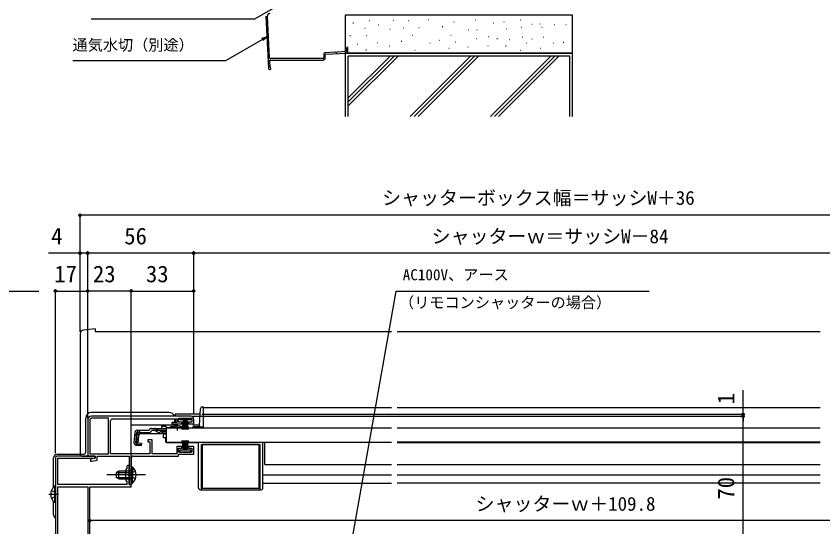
# Model space of a CAD drawing. Units: millimetres, scale not verified. Extents: x -525 to 525, y -783 to 778.
# Drawn here: x -276.8 to 149.1, y -492.1 to -222.7 of the extents above; entities that cross this region are included whole.
import ezdxf
from ezdxf.enums import TextEntityAlignment as Align

# ---------------------------------------------------------------- set-up
doc = ezdxf.new("R2010")
doc.units = ezdxf.units.MM
doc.header["$LTSCALE"] = 4
for name, color, linetype in [('0-2_YKK_11', 7, 'Continuous'), ('0-4_YKK_12', 2, 'Continuous'), ('0-5_YKK_13', 4, 'Continuous'), ('0-7_YKK_D', 6, 'Continuous'), ('0-9_YSS_K', 3, 'Continuous'), ('0-A_YSS_KE', 3, 'Continuous')]:
    doc.layers.add(name, color=color, linetype=linetype)
doc.styles.add('ＭＳ ゴシック', font='')
doc.styles.get('ＭＳ ゴシック').set_extended_font_data('MS Gothic')

msp = doc.modelspace()

# ---------------------------------------------------------------- linework, layer by layer
at = {"layer": '0-2_YKK_11'}
msp.add_line((-184.5, -433.7), (-237, -433.7), dxfattribs=at)
for points in [[(-239, -435.7), (-239, -454.7), (-235, -454.7), (-235, -455.9), (-237.5, -456.4), (-237.5, -457.4), (-236.891, -457.4), (-234, -456.822), (-234, -454.7), (-217.1, -454.7), (-217.1, -469.7), (-215.9, -469.7), (-215.9, -465.158), (-216.02, -464.975), (-216.02, -464.425), (-215.9, -464.242), (-215.9, -455.7)], [(-237.9, -435.7), (-237.9, -453.6), (-228, -453.6)], [(-228, -453.6), (-228, -434.8), (-237, -434.8)], [(-214.9, -454.7), (-191, -454.7), (-191, -453.7), (-183, -453.7), (-183, -449.6), (-185.75, -449.6), (-185.75, -450.5), (-184, -450.5), (-184, -452.6), (-191, -452.6), (-191, -450.5), (-189.25, -450.5), (-189.25, -449.6), (-192, -449.6), (-192, -453.6), (-205, -453.6), (-205, -446.2), (-207.2, -446.2), (-207.2, -447.2), (-206.2, -447.2), (-206.2, -453.5), (-226.9, -453.5), (-226.9, -436.1)], [(-225.9, -435.1), (-192, -435.1), (-192, -437), (-194.5, -437), (-194.5, -437.8), (-189.25, -437.8), (-189.25, -436.9), (-191, -436.9), (-191, -434.8), (-184, -434.8), (-184, -436.9), (-185.75, -436.9), (-185.75, -437.8), (-183, -437.8), (-183, -435.2)], [(-218.3, -460.3), (-218.3, -461.3), (-219.1, -462.1), (-219.1, -467.3), (-218.3, -468.1), (-218.3, -469.7), (-254.8, -469.7), (-254.8, -455.9), (-235, -455.9), (-235, -454.7), (-255, -454.7)], [(-256, -455.7), (-256, -560.7), (-276, -560.7), (-276, -562.7), (-275.3, -562.7), (-275.3, -561.9), (-263.7, -561.9), (-263.7, -562.7), (-263.3, -562.7), (-263, -562.4), (-262.7, -562.1), (-256.3, -562.1), (-256, -562.4), (-255.7, -562.7), (-254.8, -562.7), (-254.8, -558.7), (-235.9, -558.7)], [(-235.9, -550.7), (-237.9, -550.7), (-237.9, -470.9), (-216, -470.9), (-216, -469.7), (-217.1, -469.7), (-217.1, -465.158), (-217.22, -464.975), (-217.22, -464.425), (-217.1, -464.242), (-217.1, -460.3)]]:
    msp.add_lwpolyline(points, dxfattribs=at)
msp.add_lwpolyline([(-239, -470.9), (-239, -557.5), (-254.8, -557.5), (-254.8, -470.9)], close=True, dxfattribs=at)
for centre, radius, start, end in [((-237, -435.7), 2, 90.00002, 180), ((-184.5, -435.2), 1.5, 0.00001, 89.99999), ((-237, -435.7), 0.9, 90.00001, 179.99999), ((-225.9, -436.1), 1, 90.00001, 179.99999), ((-255, -455.7), 1, 90.00001, 179.99999), ((-214.9, -455.7), 1, 90.00001, 179.99999), ((-217.7, -460.3), 0.6, 359.99999, 180.00001)]:
    msp.add_arc(centre, radius, start, end, dxfattribs=at)
at = {"layer": '0-4_YKK_12'}
for p, q in [((-177.999, -429.103), (-78.6, -429.103)), ((-177.999, -429.103), (-177.999, -439.407)), ((-75.6, -429.1), (147.569, -429.1)), ((-192.8, -432.7), (-192.8, -433.7)), ((-179.682, -432.7), (-192.8, -432.7)), ((-192.8, -435.1), (-192.8, -436.8)), ((-183.5, -438.199), (-179.97, -438.199)), ((-197.501, -439.603), (-194.251, -439.603)), ((-195.999, -447.403), (-195.999, -447.603)), ((-78.6, -447.603), (-195.999, -447.603)), ((-145.499, -459.1), (-145.499, -447.603)), ((-75.6, -447.6), (147.569, -447.6)), ((-145.499, -459.1), (-78.6, -459.1)), ((-75.6, -459.098), (147.569, -459.098)), ((-146.499, -464.603), (-78.6, -464.603)), ((-75.6, -464.6), (147.569, -464.6)), ((-216, -471.2), (-237.9, -471.2)), ((-216, -471.2), (-216, -469.624)), ((-146.499, -469.103), (-78.6, -469.103)), ((147.569, -469.1), (-75.6, -469.1))]:
    msp.add_line(p, q, dxfattribs=at)
msp.add_lwpolyline([(-216, -453.5), (-216, -438.199), (-191.5, -438.199)], dxfattribs=at)
at = {"layer": '0-5_YKK_13'}
for p, q in [((-243.001, -390.233), (-243.001, -453.7)), ((-235.001, -387.7), (-241.176, -388.24)), ((-75.6, -389), (147.569, -389)), ((-179.977, -438.629), (-179.511, -429.751)), ((-178.513, -428.803), (-178.001, -428.803)), ((-178.001, -428.803), (-178.001, -439.603)), ((-196.001, -431.7), (-237, -431.7)), ((-240, -452.7), (-240, -434.7)), ((-193, -436.8), (-193, -435.1)), ((-193, -438.199), (-193, -437.8)), ((-191.501, -441.323), (-191.501, -437.7)), ((-188.6, -435.7), (-189.3, -440.8)), ((-188.9, -440.8), (-188.4, -435.7)), ((-188.2, -435.7), (-188.55, -440.8)), ((-188.25, -440.8), (-188, -435.7)), ((-187.8, -435.7), (-188, -440.8)), ((-187.6, -435.7), (-187.6, -440.8)), ((-187.4, -435.7), (-187.2, -440.8)), ((-186.95, -440.8), (-187.2, -435.7)), ((-187, -435.7), (-186.65, -440.8)), ((-186.3, -440.8), (-186.8, -435.7)), ((-186.6, -435.7), (-185.9, -440.8)), ((-214.122, -442.219), (-214.592, -447.591)), ((-211.026, -441.123), (-214.288, -444.112)), ((-213.556, -447.682), (-213.078, -442.219)), ((-212.8, -442.209), (-213.279, -447.683)), ((-212.8, -442.209), (-213.089, -442.179)), ((-212.927, -441.123), (-206.569, -441.123)), ((-212.361, -447.786), (-211.883, -442.323)), ((-211.105, -442.823), (-211.998, -443.641)), ((-211.883, -442.323), (-206.569, -442.323)), ((-211.105, -442.823), (-200.901, -442.823)), ((-206.569, -441.123), (-206.54, -441.013)), ((-203.872, -441.323), (-205.386, -441.323)), ((-205.381, -440.123), (-203.934, -440.123)), ((-203.934, -440.123), (-197.501, -440.123)), ((-197.501, -441.323), (-203.872, -441.323)), ((-203.018, -441.515), (-200.907, -442.511)), ((-200.95, -441.475), (-202.975, -440.368)), ((-200.053, -442.703), (-197.501, -442.703)), ((-199.991, -441.72), (-197.501, -441.72)), ((-197.999, -442.703), (-197.999, -443.103)), ((-197.501, -439.123), (-197.501, -440.123)), ((-197.501, -439.803), (-78.6, -439.803)), ((-197.501, -440.123), (-197.501, -439.893)), ((-195.509, -439.603), (-194.251, -439.603)), ((-195.009, -439.103), (-193.375, -439.103)), ((-194.251, -439.803), (-194.251, -439.471)), ((-194.251, -439.471), (-188.751, -439.471)), ((-194.251, -439.803), (-188.751, -439.803)), ((-188.751, -439.803), (-188.751, -439.471)), ((-183.904, -439.603), (-180.001, -439.603)), ((-183.547, -439.103), (-180.476, -439.103)), ((-180.001, -438.774), (-180.001, -439.528)), ((-178.001, -439.528), (-180.001, -439.528)), ((-178.001, -439.603), (-180.001, -439.603)), ((-75.6, -439.801), (147.569, -439.801)), ((-197.999, -443.103), (-198.999, -443.103)), ((-198.999, -445.103), (-198.999, -443.103)), ((-197.999, -445.103), (-198.999, -445.103)), ((-197.999, -445.103), (-197.999, -446.603)), ((-188.5, -451.7), (-189.2, -446.6)), ((-188.8, -446.6), (-188.3, -451.7)), ((-188.1, -451.7), (-188.45, -446.6)), ((-188.15, -446.6), (-187.9, -451.7)), ((-187.7, -451.7), (-187.9, -446.6)), ((-187.5, -451.7), (-187.5, -446.6)), ((-187.3, -451.7), (-187.1, -446.6)), ((-186.85, -446.6), (-187.1, -451.7)), ((-186.9, -451.7), (-186.55, -446.6)), ((-186.2, -446.6), (-186.7, -451.7)), ((-186.5, -451.7), (-185.8, -446.6)), ((-213.501, -448.891), (-210.772, -449.13)), ((-210.747, -448.841), (-212.464, -448.668)), ((-212.361, -447.786), (-210.667, -447.934)), ((-210.667, -447.934), (-210.772, -449.13)), ((-196.999, -447.603), (-180.499, -447.603)), ((-195.999, -447.403), (-195.999, -447.603)), ((-180.499, -471.503), (-180.499, -447.603)), ((-178.999, -472.503), (-178.999, -448.603)), ((-178.999, -448.603), (-147.999, -448.603)), ((-147.999, -472.503), (-147.999, -448.603)), ((-146.499, -471.503), (-146.499, -447.603)), ((147.569, -447.401), (-75.6, -447.401)), ((-255, -453.7), (-241, -453.7)), ((-242.001, -454.7), (-239.001, -454.7)), ((-239.001, -454.7), (-239.001, -454.4)), ((-257, -471.205), (-257, -455.7)), ((-222.5, -462.702), (-223.9, -463.402)), ((-223.9, -463.402), (-223.9, -466.002)), ((-223.809, -463.356), (-215.9, -463.356)), ((-222.5, -466.702), (-222.5, -462.702)), ((-215.9, -460.452), (-215.9, -466.702)), ((-215.9, -460.452), (-215.391, -460.452)), ((-215.391, -460.452), (-215.391, -466.702)), ((-215.391, -468.952), (-215.391, -462.702)), ((-208.4, -464.702), (-228.9, -464.702)), ((-222.5, -466.702), (-223.9, -466.002)), ((-223.809, -466.047), (-215.9, -466.047)), ((-222.5, -466.702), (-215.9, -466.702)), ((-256.509, -470.65), (-256.509, -479.15)), ((-256, -470.65), (-256.509, -470.65)), ((-256, -470.65), (-256, -479.15)), ((-215.9, -468.952), (-215.391, -468.952)), ((-179.499, -472.503), (-147.499, -472.503)), ((-259.491, -474.9), (-254.405, -474.9)), ((-256, -472.9), (-256, -476.9)), ((-257, -485.7), (-257, -478.595)), ((-256, -479.15), (-256.509, -479.15))]:
    msp.add_line(p, q, dxfattribs=at)
for points in [[(-235.001, -387.7), (-235.001, -389), (-78.6, -389)], [(-197.501, -439.123), (-200.001, -439.123), (-200.001, -440.123)], [(-197.501, -439.803), (-197.501, -447.403), (-78.6, -447.403)], [(-215.9, -468.952), (-215.9, -462.702), (-222.5, -462.702)], [(-213.804, -462.627), (-215.711, -463.557), (-216.32, -464.702)], [(-213.804, -466.777), (-215.711, -465.847), (-216.32, -464.702)], [(-258.096, -472.825), (-256.189, -473.755), (-255.58, -474.9)], [(-258.096, -476.975), (-256.189, -476.045), (-255.58, -474.9)]]:
    msp.add_lwpolyline(points, dxfattribs=at)
for points in [[(-184.6, -434.8), (-184.6, -435.7), (-190.6, -435.7), (-190.6, -434.8)], [(-148.499, -471.603), (-148.499, -448.603), (-178.499, -448.603), (-178.499, -471.603)], [(-184.5, -452.6), (-184.5, -451.7), (-190.5, -451.7), (-190.5, -452.6)]]:
    msp.add_lwpolyline(points, close=True, dxfattribs=at)
for centre, radius, start, end in [((-241.001, -390.233), 2, 95, 180), ((-178.513, -429.803), 1, 90, 177), ((-237, -434.7), 3, 90, 180), ((-196, -434.7), 3, 19.47122, 90), ((-212.927, -442.323), 1.2, 90, 175), ((-211.883, -442.323), 1.2, 90, 175), ((-206.569, -441.123), 1.2, 270, 350.40593), ((-205.381, -441.323), 1.2, 90, 165), ((-203.934, -442.123), 2, 61.34821, 90), ((-203.872, -443.323), 2, 64.72727, 90), ((-199.991, -439.72), 2, 241.34821, 270), ((-200.053, -440.703), 2, 244.72727, 270), ((-200.901, -440.923), 1.9, 270, 291.09634), ((-200.901, -440.923), 1.9, 291.09634, 347.8468), ((-195.009, -439.603), 0.5, 90, 178), ((-191.501, -444.803), 6, 62.72039, 117.27961), ((-180.476, -438.603), 0.5, 270, 357), ((-196.999, -446.603), 1, 180, 270), ((-213.397, -447.696), 1.2, 175, 265), ((-212.361, -447.786), 1.2, 175, 265), ((-212.373, -447.762), 0.91, 175, 264.23615), ((-255, -455.7), 2, 90, 180), ((-242.001, -453.7), 1, 180, 270), ((-241, -452.7), 1, 270, 0), ((-218.931, -464.702), 5.531, 309.79413, 50.20587), ((-252.969, -474.9), 5.531, 129.79413, 230.20587), ((-179.499, -471.503), 1, 180, 270), ((-147.499, -471.503), 1, 270, 0), ((-255, -485.7), 2, 180, 239.99939)]:
    msp.add_arc(centre, radius, start, end, dxfattribs=at)
at = {"layer": '0-7_YKK_D'}
for p, q in [((-243.001, -387.733), (-243.001, -326.699)), ((293.001, -327.699), (-243.001, -327.699)), ((-243.001, -389.233), (-243.001, -346.7)), ((-239, -434.7), (-239, -346.7)), ((-239, -434.7), (-239, -346.7)), ((-183, -347.7), (-239, -347.7)), ((-183, -432.7), (-183, -346.699)), ((-183, -432.7), (-183, -346.7)), ((233, -347.699), (-183, -347.699)), ((-256, -453.2), (-256, -366.7)), ((-256, -367.7), (-239, -367.7)), ((-216, -367.7), (-239, -367.7)), ((-216, -467.5), (-216, -366.7)), ((-216, -469.025), (-216, -366.7)), ((-216, -367.7), (-183, -367.7)), ((-183, -432.7), (-183, -366.7)), ((106.95, -432.7), (106.95, -419.986)), ((-183.5, -433.7), (107.95, -433.7)), ((-183.5, -433.7), (107.95, -433.7)), ((-178.682, -432.7), (107.95, -432.7)), ((106.95, -433.7), (106.95, -432.7)), ((106.95, -503.7), (106.95, -433.7)), ((106.95, -433.7), (106.95, -436.25)), ((287.9, -488.799), (-237.9, -488.799))]:
    msp.add_line(p, q, dxfattribs=at)
for points in [[(-105.1, -197.762), (-107.309, -199.037), (-150.87, -224.187), (-237.206, -224.187)], [(-144.467, -233.648), (-146.675, -234.923), (-166.173, -246.18), (-246.763, -246.18)], [(-147.017, -234.331), (-144.467, -233.648), (-146.334, -235.515)], [(-239, -347.7), (-243.001, -347.7), (-259.67, -347.7)], [(-359.5, -441.459), (-359.057, -438.948), (-346.494, -367.7), (-264.818, -367.7)], [(-110.5, -561.971), (-110.057, -559.46), (-76.245, -367.7), (57.41, -367.7)]]:
    msp.add_lwpolyline(points, dxfattribs=at)
for centre in [(-243.001, -327.699), (-243.001, -347.7), (-239, -347.7), (-239, -347.7), (-183, -347.7), (-183, -347.699), (-256, -367.7), (-239, -367.7), (-239, -367.7), (-216, -367.7), (-216, -367.7), (-183, -367.7), (106.95, -432.7), (106.95, -433.7), (106.95, -433.7), (-237.9, -488.799)]:
    msp.add_circle(centre, 0.637, dxfattribs=at)
at = {"layer": '0-9_YSS_K'}
for p, q in [((-90.25, -224.959), (-90.05, -224.959)), ((-77.818, -224.816), (-77.618, -224.816)), ((-69.672, -224.959), (-69.472, -224.959)), ((-59.097, -224.388), (-58.897, -224.388)), ((-45.807, -225.674), (-45.607, -225.674)), ((-34.231, -224.531), (-34.031, -224.531)), ((-10.509, -224.674), (-10.309, -224.674)), ((-98.968, -226.246), (-98.768, -226.246)), ((-92.786, -229.017), (-92.586, -229.017)), ((-85.535, -227.246), (-85.335, -227.246)), ((-79.513, -229.594), (-79.313, -229.594)), ((-72.244, -228.818), (-72.044, -228.818)), ((-64.221, -228.729), (-64.021, -228.729)), ((-51.813, -228.152), (-51.613, -228.152)), ((-33.635, -229.883), (-33.435, -229.883)), ((-24.799, -226.246), (-24.599, -226.246)), ((-19.369, -225.817), (-19.169, -225.817)), ((-18.054, -229.306), (-17.854, -229.306)), ((-10.08, -228.532), (-9.88, -228.532)), ((-4.507, -226.96), (-4.307, -226.96)), ((-0.362, -226.674), (-0.162, -226.674)), ((0.701, -228.44), (0.901, -228.44)), ((7.212, -227.103), (7.412, -227.103)), ((13.397, -226.998), (13.597, -226.998)), ((-100.54, -232.819), (-100.34, -232.819)), ((-91.822, -232.962), (-91.622, -232.962)), ((-67.671, -232.676), (-67.471, -232.676)), ((-47.379, -232.676), (-47.179, -232.676)), ((-38.233, -229.961), (-38.033, -229.961)), ((-27.372, -233.391), (-27.172, -233.391)), ((-9.651, -233.677), (-9.451, -233.677)), ((1.352, -233.82), (1.552, -233.82)), ((-96.826, -237.385), (-96.626, -237.385)), ((-86.15, -236.519), (-85.95, -236.519)), ((-79.818, -238.25), (-79.618, -238.25)), ((-73.454, -235.942), (-73.254, -235.942)), ((-58.45, -236.808), (-58.25, -236.808)), ((-53.524, -235.392), (-53.324, -235.392)), ((-44.888, -236.231), (-44.688, -236.231)), ((-33.945, -234.534), (-33.745, -234.534)), ((-27.864, -238.251), (-27.664, -238.251)), ((-22.942, -234.534), (-22.742, -234.534)), ((-18.369, -238.393), (-18.169, -238.393)), ((-16.368, -234.963), (-16.168, -234.963)), ((-7.378, -236.808), (-7.178, -236.808)), ((-4.507, -234.677), (-4.307, -234.677)), ((6.761, -236.808), (6.961, -236.808)), ((12.07, -236.392), (12.27, -236.392)), ((-92.108, -240.393), (-91.908, -240.393)), ((-66.385, -240.679), (-66.185, -240.679)), ((-48.379, -239.536), (-48.179, -239.536)), ((-38.375, -238.821), (-38.175, -238.821)), ((-10.652, -240.536), (-10.452, -240.536)), ((0.066, -239.536), (0.266, -239.536)), ((-101.5, -275.525), (-101.5, -243.7)), ((15.5, -243.7), (-101.5, -243.7)), ((-101.5, -270.042), (-75.158, -243.7)), ((-101.5, -267.921), (-77.279, -243.7)), ((-101.5, -265.799), (-79.4, -243.7)), ((-36.974, -243.7), (-68.799, -275.525)), ((-66.678, -275.525), (-34.853, -243.7)), ((-32.731, -243.7), (-64.557, -275.525)), ((-26.373, -275.525), (5.452, -243.7)), ((-24.252, -275.525), (7.574, -243.7)), ((-22.13, -275.525), (9.695, -243.7)), ((15.5, -275.525), (15.5, -243.7))]:
    msp.add_line(p, q, dxfattribs=at)
at = {"layer": '0-A_YSS_KE'}
for p, q in [((-145.016, -222.673), (-143.637, -250.255)), ((-144.203, -222.903), (-143.119, -244.582)), ((-108.132, -241.652), (-113.367, -241.943)), ((-113.323, -242.742), (-102.636, -242.148)), ((-102.68, -241.349), (-107.094, -241.594)), ((-103, -242.2), (-103, -275.525)), ((17, -242.2), (-103, -242.2)), ((-103, -242.2), (17, -242.2)), ((-102.397, -239.49), (-102.397, -241.05)), ((-101.597, -241.05), (-101.597, -239.49)), ((17, -275.525), (17, -242.2)), ((-143.029, -246.382), (-142.88, -249.364)), ((-114.706, -245.057), (-142.62, -245.058)), ((-142.53, -245.858), (-114.706, -245.857)), ((-114.406, -243.041), (-114.406, -244.757)), ((-113.606, -244.757), (-113.606, -243.041)), ((-142.956, -250.872), (-142.988, -250.872))]:
    msp.add_line(p, q, dxfattribs=at)
msp.add_lwpolyline([(17, -242.2), (17, -222.2), (-103, -222.2), (-103, -243.1)], dxfattribs=at)
for centre, radius, start, end in [((-142.705, -222.828), 1.5, 98.79177, 182.86244), ((-113.306, -243.041), 1.1, 93.17993, 180), ((-108.115, -241.952), 0.3, 33.17993, 93.17993), ((-107.613, -241.623), 0.3, 213.17993, 333.17993), ((-107.078, -241.894), 0.3, 93.17993, 153.17993), ((-102.697, -241.05), 0.3, 273.17993, 360), ((-102.697, -241.05), 1.1, 273.17993, 360), ((-101.997, -239.49), 0.4, 0, 180), ((-142.62, -244.558), 0.5, 182.86244, 270.00009), ((-142.53, -246.358), 0.5, 90.00009, 182.86244), ((-114.706, -244.757), 1.1, 270, 360), ((-114.706, -244.757), 0.3, 270, 360), ((-113.306, -243.041), 0.3, 93.17993, 180), ((-142.988, -250.222), 0.65, 182.86244, 270), ((-142.956, -250.222), 0.65, 270, 0.00003), ((-142.581, -249.349), 0.3, 182.86244, 246.73494), ((-142.956, -250.222), 0.65, 0.00003, 66.73494)]:
    msp.add_arc(centre, radius, start, end, dxfattribs=at)

# ---------------------------------------------------------------- texts
at = {"layer": '0-7_YKK_D', "style": 'ＭＳ ゴシック'}
for s, height, p in [('通気水切（別途）', 5.865, (-246.993, -242.572)), ('シャッターボックス幅＝サッシW＋36', 7.331, (-83.551, -324.392)), ('4', 8.798, (-258.283, -345.7)), ('56', 8.798, (-219.693, -345.7)), ('シャッターｗ＝サッシW－84', 7.331, (-57.415, -344.676)), ('17', 8.798, (-256.602, -365.7)), ('23', 8.798, (-236.227, -365.7)), ('33', 8.798, (-208.227, -365.7)), ('AC100V、アース', 5.865, (-72.702, -363.773)), ('（リモコンシャッターの場合）', 5.865, (-74.656, -378.424)), ('シャッターｗ＋109.8', 7.331, (-34.233, -485.776))]:
    msp.add_text(s, height=height, dxfattribs=at).set_placement(p, align=Align.BOTTOM_LEFT)
for s, p in [('1', (104.95, -427.441)), ('70', (104.95, -477.7))]:
    msp.add_text(s, height=8.798, rotation=90, dxfattribs=at).set_placement(p, align=Align.BOTTOM_LEFT)

doc.saveas('drawing.dxf')
